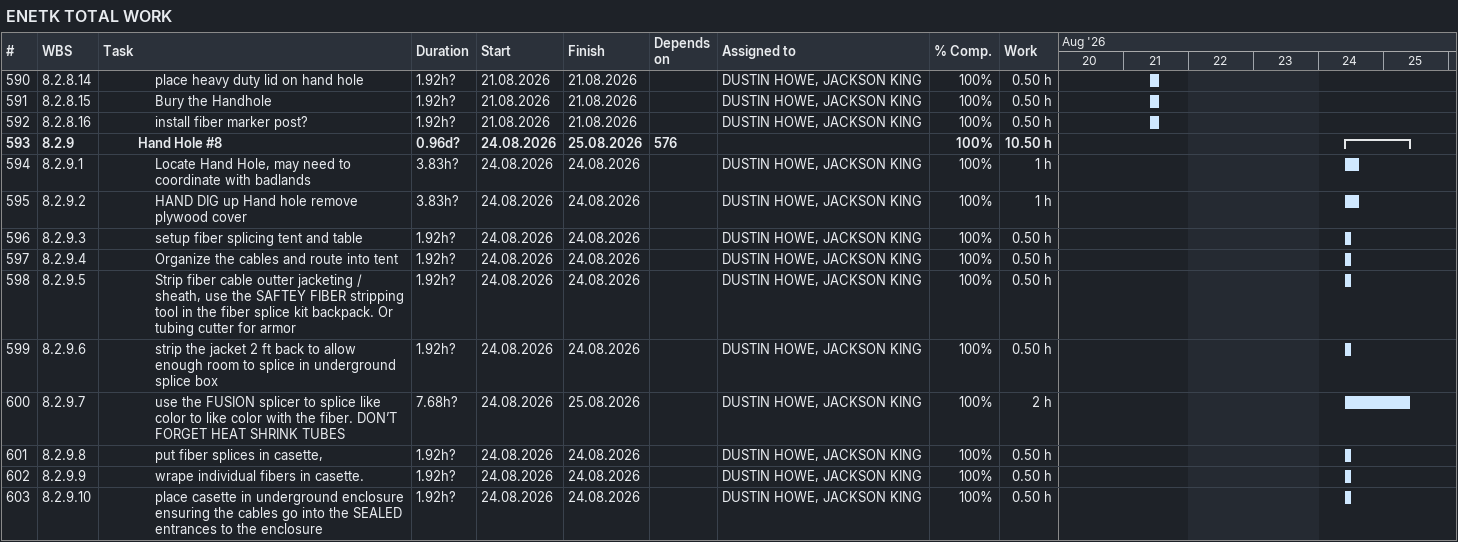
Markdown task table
ENETK TOTAL WORK

| ID | WBS | Task | Duration | Start | Finish | Predecessors | Resources | % complete | Work (h) |
|---|---|---|---|---|---|---|---|---|---|
| 590 | 8.2.8.14 | place heavy duty lid on hand hole | 1.92h? | 2026-08-21 | 2026-08-21 |  | DUSTIN HOWE, JACKSON KING | 100 | 0.50 |
| 591 | 8.2.8.15 | Bury the Handhole | 1.92h? | 2026-08-21 | 2026-08-21 |  | DUSTIN HOWE, JACKSON KING | 100 | 0.50 |
| 592 | 8.2.8.16 | install fiber marker post? | 1.92h? | 2026-08-21 | 2026-08-21 |  | DUSTIN HOWE, JACKSON KING | 100 | 0.50 |
| 593 | 8.2.9 | **Hand Hole #8** | 0.96d? | 2026-08-24 | 2026-08-25 | 576 |  | 100 | 10.50 |
| 594 | 8.2.9.1 | Locate Hand Hole, may need to coordinate with badlands | 3.83h? | 2026-08-24 | 2026-08-24 |  | DUSTIN HOWE, JACKSON KING | 100 | 1 |
| 595 | 8.2.9.2 | HAND DIG up Hand hole remove plywood cover | 3.83h? | 2026-08-24 | 2026-08-24 |  | DUSTIN HOWE, JACKSON KING | 100 | 1 |
| 596 | 8.2.9.3 | setup fiber splicing tent and table | 1.92h? | 2026-08-24 | 2026-08-24 |  | DUSTIN HOWE, JACKSON KING | 100 | 0.50 |
| 597 | 8.2.9.4 | Organize the cables and route into tent | 1.92h? | 2026-08-24 | 2026-08-24 |  | DUSTIN HOWE, JACKSON KING | 100 | 0.50 |
| 598 | 8.2.9.5 | Strip fiber cable outter jacketing / sheath, use the SAFTEY FIBER stripping tool in the fiber splice kit backpack. Or tubing cutter for armor | 1.92h? | 2026-08-24 | 2026-08-24 |  | DUSTIN HOWE, JACKSON KING | 100 | 0.50 |
| 599 | 8.2.9.6 | strip the jacket 2 ft back to allow enough room to splice in underground splice box | 1.92h? | 2026-08-24 | 2026-08-24 |  | DUSTIN HOWE, JACKSON KING | 100 | 0.50 |
| 600 | 8.2.9.7 | use the FUSION splicer to splice like color to like color with the fiber. DON’T FORGET HEAT SHRINK TUBES | 7.68h? | 2026-08-24 | 2026-08-25 |  | DUSTIN HOWE, JACKSON KING | 100 | 2 |
| 601 | 8.2.9.8 | put fiber splices in casette, | 1.92h? | 2026-08-24 | 2026-08-24 |  | DUSTIN HOWE, JACKSON KING | 100 | 0.50 |
| 602 | 8.2.9.9 | wrape individual fibers in casette. | 1.92h? | 2026-08-24 | 2026-08-24 |  | DUSTIN HOWE, JACKSON KING | 100 | 0.50 |
| 603 | 8.2.9.10 | place casette in underground enclosure ensuring the cables go into the SEALED entrances to the enclosure | 1.92h? | 2026-08-24 | 2026-08-24 |  | DUSTIN HOWE, JACKSON KING | 100 | 0.50 |
